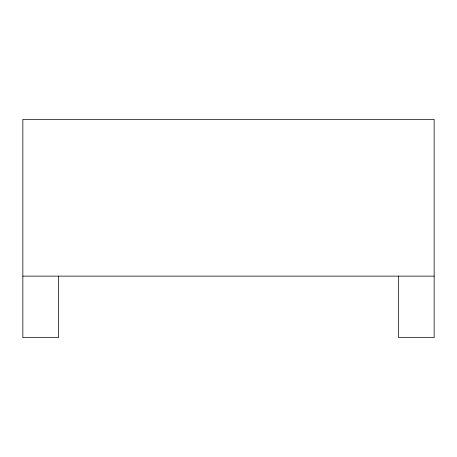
<?xml version="1.0" encoding="UTF-8"?>
<svg xmlns="http://www.w3.org/2000/svg" width="457" height="457" viewBox="0 0 457 457"><rect width="100%" height="100%" fill="white"/><g stroke="black" fill="none" stroke-linecap="round" stroke-linejoin="round"><path stroke-width="0.69" d="M22.85 276.131L434.15 276.131M398.521 276.131L398.521 337.66L434.15 337.66L434.15 119.34L22.85 119.34L22.85 337.66L58.479 337.66L58.479 276.131"/></g></svg>
